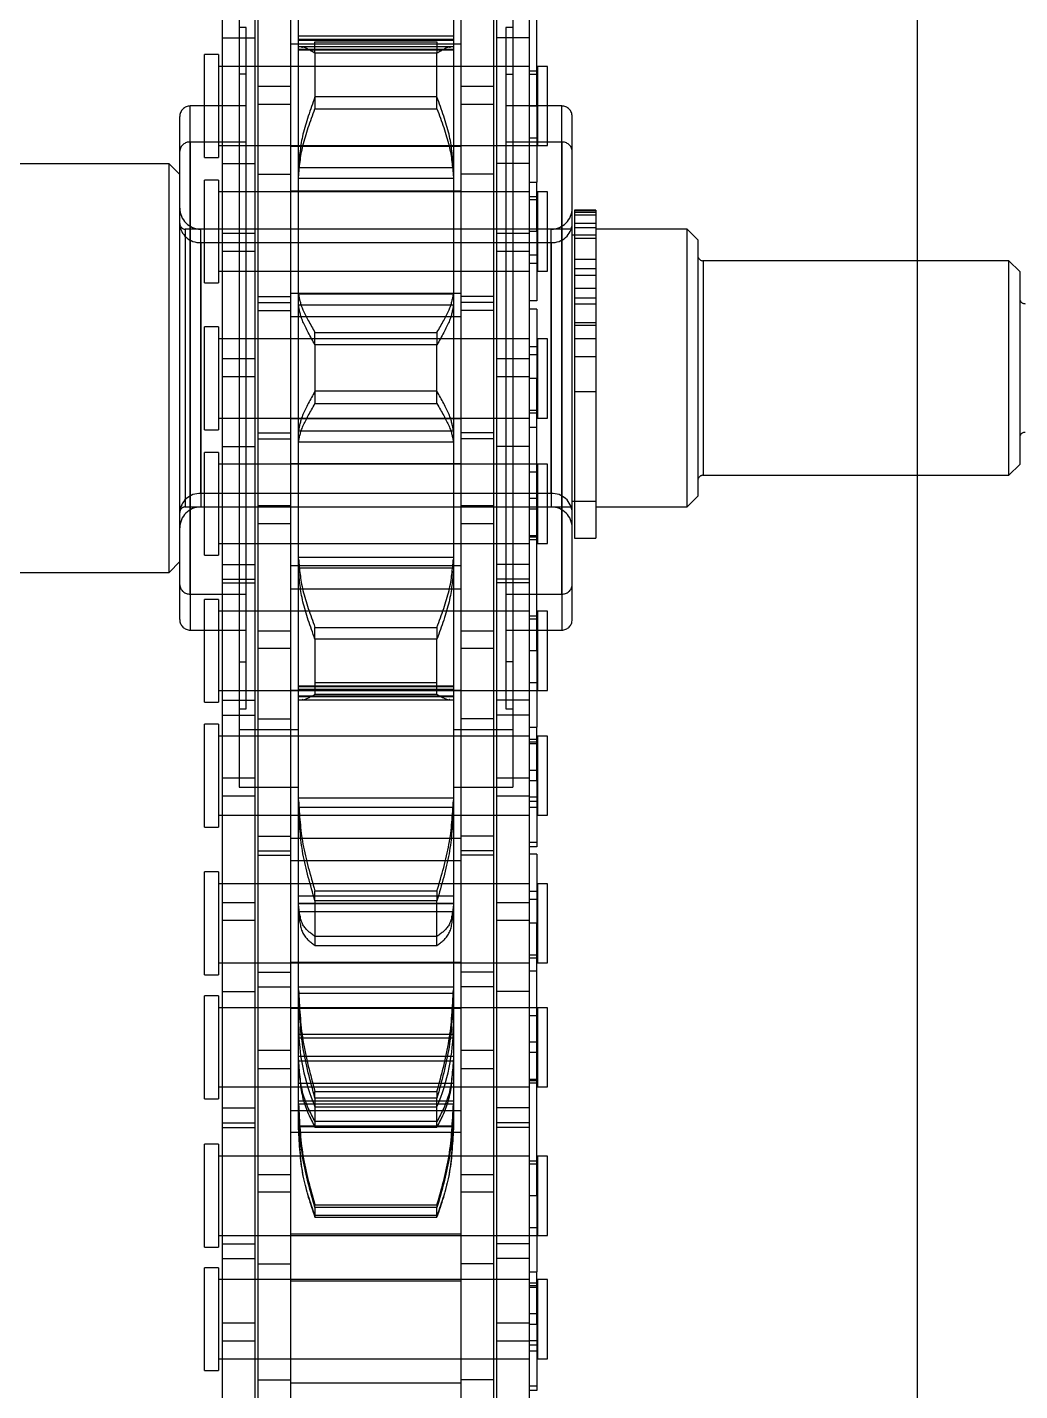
# Model space of a CAD drawing. Header units: metres. Extents: x 0 to 63075, y 0 to 44550.
# Drawn here: x 14339.1 to 14385.4, y 26857.7 to 26921.2 of the extents above; entities that cross this region are included whole.
import ezdxf

# ---------------------------------------------------------------- set-up
doc = ezdxf.new("R2010")
doc.units = ezdxf.units.M
doc.header["$LTSCALE"] = 75
doc.linetypes.add('HIDDEN2', pattern=[4.7625, 3.175, -1.5875])
for name, color, linetype in [('SDM', 7, 'Continuous'), ('SL4', 4, 'Continuous'), ('ST1', 7, 'HIDDEN2')]:
    doc.layers.add(name, color=color, linetype=linetype)

# ---------------------------------------------------------------- blocks, each defined once
blk = doc.blocks.new('A$Ca53c419a')
at = {"layer": 'SL4'}
blk.add_line((215, 215.76), (1004.763, 215.76), dxfattribs=at)
at = {"layer": 'ST1'}
for p, q in [((495.238, 281.235), (495.238, 250.645)), ((514.288, 250.645), (514.288, 281.235)), ((495.238, 250.645), (512.977, 250.645)), ((495.238, 250.645), (495.738, 250.145)), ((512.977, 250.645), (514.288, 250.645)), ((513.788, 250.145), (514.288, 250.645)), ((493.036, 250.145), (514.875, 250.145)), ((498.288, 249.895), (498.288, 231.855)), ((511.23, 249.895), (498.295, 249.895)), ((511.238, 231.855), (511.238, 249.895)), ((514.875, 250.145), (516.489, 250.145)), ((515.297, 249.656), (492.548, 249.656)), ((492.548, 249.656), (492.548, 247.056)), ((494.228, 249.656), (494.228, 247.056)), ((494.228, 249.656), (516.977, 249.656)), ((498.288, 249.168), (498.288, 232.832)), ((510.611, 249.168), (498.293, 249.168)), ((498.914, 232.832), (498.914, 249.168)), ((498.914, 249.168), (511.232, 249.168)), ((510.611, 249.168), (510.611, 232.832)), ((511.238, 232.832), (511.238, 249.168)), ((515.297, 247.056), (515.297, 249.656)), ((516.978, 247.056), (516.978, 249.656)), ((458.025, 249), (462.822, 249)), ((458.025, 249), (458.025, 248.341)), ((462.822, 248.341), (462.822, 249)), ((463.779, 249), (468.576, 249)), ((463.779, 249), (463.779, 248.341)), ((468.576, 248.341), (468.576, 249)), ((470.695, 249), (475.492, 249)), ((470.695, 249), (470.695, 248.341)), ((475.492, 248.341), (475.492, 249)), ((476.479, 249), (481.276, 249)), ((476.479, 249), (476.479, 248.341)), ((481.276, 248.341), (481.276, 249)), ((483.365, 249), (488.162, 249)), ((483.365, 249), (483.365, 248.341)), ((488.162, 248.341), (488.162, 249)), ((489.179, 249), (493.976, 249)), ((489.179, 249), (489.179, 248.341)), ((493.976, 248.341), (493.976, 249)), ((496.035, 249), (500.832, 249)), ((496.035, 249), (496.035, 248.341)), ((500.832, 248.341), (500.832, 249)), ((501.879, 249), (506.676, 249)), ((501.879, 249), (501.879, 248.341)), ((506.676, 248.341), (506.676, 249)), ((508.731, 249), (513.528, 249)), ((508.731, 249), (508.731, 248.341)), ((513.528, 248.341), (513.528, 249)), ((514.579, 249), (519.376, 249)), ((514.579, 249), (514.579, 248.341)), ((519.376, 248.341), (519.376, 249)), ((450.302, 248.157), (459.397, 248.157)), ((462.822, 248.341), (458.025, 248.341)), ((458.579, 248.341), (458.579, 233.843)), ((458.579, 248.157), (458.579, 246.637)), ((459.397, 248.157), (460.257, 248.157)), ((459.397, 246.637), (459.397, 248.157)), ((460.257, 248.157), (469.352, 248.157)), ((460.257, 248.157), (460.257, 246.637)), ((462.269, 233.843), (462.269, 248.341)), ((462.269, 246.637), (462.269, 248.157)), ((463.248, 248.157), (463.248, 246.637)), ((468.576, 248.341), (463.779, 248.341)), ((463.934, 248.157), (463.934, 246.637)), ((464.332, 248.341), (464.332, 233.843)), ((464.332, 248.157), (464.332, 246.637)), ((468.022, 233.843), (468.022, 248.341)), ((468.022, 246.637), (468.022, 248.157)), ((469.352, 248.157), (469.352, 246.637)), ((469.352, 248.157), (475.702, 248.157)), ((469.583, 248.157), (469.583, 246.637)), ((470.269, 248.157), (470.269, 246.637)), ((475.492, 248.341), (470.695, 248.341)), ((471.249, 248.341), (471.249, 233.843)), ((471.249, 248.157), (471.249, 246.637)), ((474.939, 233.843), (474.939, 248.341)), ((474.939, 246.637), (474.939, 248.157)), ((475.702, 248.157), (475.702, 246.637)), ((475.702, 248.157), (484.797, 248.157)), ((481.276, 248.341), (476.479, 248.341)), ((477.032, 248.341), (477.032, 233.843)), ((477.032, 248.157), (477.032, 246.637)), ((479.014, 246.637), (479.014, 248.157)), ((479.844, 248.157), (479.844, 246.637)), ((480.722, 233.843), (480.722, 248.341)), ((480.722, 246.637), (480.722, 248.157)), ((488.162, 248.341), (483.365, 248.341)), ((483.919, 248.341), (483.919, 233.843)), ((483.919, 248.157), (483.919, 246.637)), ((484.797, 248.157), (485.657, 248.157)), ((484.797, 246.637), (484.797, 248.157)), ((485.657, 248.157), (494.752, 248.157)), ((485.657, 248.157), (485.657, 246.637)), ((487.609, 233.843), (487.609, 248.341)), ((487.609, 246.637), (487.609, 248.157)), ((488.588, 248.157), (488.588, 246.637)), ((493.976, 248.341), (489.179, 248.341)), ((489.274, 248.157), (489.274, 246.637)), ((489.732, 248.341), (489.732, 233.843)), ((489.732, 248.157), (489.732, 246.637)), ((493.422, 233.843), (493.422, 248.341)), ((493.422, 246.637), (493.422, 248.157)), ((494.752, 248.157), (494.752, 246.637)), ((494.752, 248.157), (501.102, 248.157)), ((494.923, 248.157), (494.923, 246.637)), ((495.609, 248.157), (495.609, 246.637)), ((500.832, 248.341), (496.035, 248.341)), ((496.589, 248.341), (496.589, 233.843)), ((496.589, 248.157), (496.589, 246.637)), ((500.279, 233.843), (500.279, 248.341)), ((500.279, 246.637), (500.279, 248.157)), ((501.102, 248.157), (501.102, 246.637)), ((501.102, 248.157), (510.197, 248.157)), ((506.676, 248.341), (501.879, 248.341)), ((502.432, 248.341), (502.432, 233.843)), ((502.432, 248.157), (502.432, 246.637)), ((504.354, 246.637), (504.354, 248.157)), ((505.209, 248.157), (505.209, 246.637)), ((506.122, 233.843), (506.122, 248.341)), ((506.122, 246.637), (506.122, 248.157)), ((513.528, 248.341), (508.731, 248.341)), ((509.284, 248.341), (509.284, 233.843)), ((509.284, 248.157), (509.284, 246.637)), ((510.197, 248.157), (511.057, 248.157)), ((510.197, 246.637), (510.197, 248.157)), ((511.057, 248.157), (520.152, 248.157)), ((511.057, 248.157), (511.057, 246.637)), ((512.974, 233.843), (512.974, 248.341)), ((512.974, 246.637), (512.974, 248.157)), ((514.304, 248.157), (514.304, 246.637)), ((519.376, 248.341), (514.579, 248.341)), ((515.132, 248.341), (515.132, 233.843)), ((515.132, 248.157), (515.132, 246.637)), ((518.822, 233.843), (518.822, 248.341)), ((518.822, 246.637), (518.822, 248.157)), ((520.152, 248.157), (520.152, 246.637)), ((520.152, 248.157), (526.502, 248.157)), ((521.617, 247.375), (485.219, 247.375)), ((485.219, 247.375), (485.219, 244.605)), ((487.908, 247.375), (487.908, 244.605)), ((488.883, 247.375), (488.883, 247.056)), ((491.068, 247.375), (491.068, 247.056)), ((518.457, 247.056), (518.457, 247.375)), ((520.642, 247.056), (520.642, 247.375)), ((450.302, 246.637), (459.397, 246.637)), ((459.397, 246.637), (460.257, 246.637)), ((460.257, 246.637), (469.352, 246.637)), ((469.352, 246.637), (475.702, 246.637)), ((475.702, 246.637), (484.797, 246.637)), ((484.797, 246.637), (485.657, 246.637)), ((485.657, 246.637), (494.752, 246.637)), ((488.883, 247.056), (518.457, 247.056)), ((494.752, 246.637), (501.102, 246.637)), ((501.102, 246.637), (510.197, 246.637)), ((510.197, 246.637), (511.057, 246.637)), ((511.057, 246.637), (520.152, 246.637)), ((518.457, 247.056), (520.642, 247.056)), ((520.152, 246.637), (526.502, 246.637)), ((456.652, 246.485), (463.002, 246.485)), ((457.599, 246.485), (457.599, 244.965)), ((458.579, 246.485), (458.579, 244.965)), ((462.269, 244.965), (462.269, 246.485)), ((463.002, 246.485), (463.002, 244.965)), ((463.002, 246.485), (472.097, 246.485)), ((464.332, 246.485), (464.332, 244.965)), ((466.344, 244.965), (466.344, 246.485)), ((467.174, 246.485), (467.174, 244.965)), ((468.022, 244.965), (468.022, 246.485)), ((471.249, 246.485), (471.249, 244.965)), ((472.097, 246.485), (472.957, 246.485)), ((472.097, 244.965), (472.097, 246.485)), ((472.957, 246.485), (482.052, 246.485)), ((472.957, 246.485), (472.957, 244.965)), ((474.939, 244.965), (474.939, 246.485)), ((475.918, 246.485), (475.918, 244.965)), ((476.604, 246.485), (476.604, 244.965)), ((477.032, 246.485), (477.032, 244.965)), ((480.722, 244.965), (480.722, 246.485)), ((482.052, 246.485), (482.052, 244.965)), ((482.052, 246.485), (488.402, 246.485)), ((482.253, 246.485), (482.253, 244.965)), ((482.939, 246.485), (482.939, 244.965)), ((483.919, 246.485), (483.919, 244.965)), ((487.609, 244.965), (487.609, 246.485)), ((488.402, 246.485), (488.402, 244.965)), ((488.402, 246.485), (497.497, 246.485)), ((489.732, 246.485), (489.732, 244.965)), ((491.684, 244.965), (491.684, 246.485)), ((492.514, 246.485), (492.514, 244.965)), ((493.422, 244.965), (493.422, 246.485)), ((496.589, 246.485), (496.589, 244.965)), ((497.497, 246.485), (498.357, 246.485)), ((497.497, 244.965), (497.497, 246.485)), ((498.357, 246.485), (507.452, 246.485)), ((498.357, 246.485), (498.357, 244.965)), ((500.279, 244.965), (500.279, 246.485)), ((501.47, 246.485), (501.47, 244.965)), ((501.745, 246.485), (501.745, 244.965)), ((502.432, 246.485), (502.432, 244.965)), ((506.122, 244.965), (506.122, 246.485)), ((507.452, 246.485), (507.452, 244.965)), ((507.452, 246.485), (513.802, 246.485)), ((507.818, 246.485), (507.818, 244.965)), ((508.093, 246.485), (508.093, 244.965)), ((509.284, 246.485), (509.284, 244.965)), ((512.974, 244.965), (512.974, 246.485)), ((513.802, 246.485), (513.802, 244.965)), ((513.802, 246.485), (522.897, 246.485)), ((515.132, 246.485), (515.132, 244.965)), ((517.049, 244.965), (517.049, 246.485)), ((517.909, 246.485), (517.909, 244.965)), ((518.822, 244.965), (518.822, 246.485)), ((456.652, 244.965), (463.002, 244.965)), ((457.437, 237.035), (457.437, 244.965)), ((458.579, 244.965), (458.579, 237.035)), ((462.217, 244.965), (462.217, 237.035)), ((462.269, 237.035), (462.269, 244.965)), ((463.002, 244.965), (472.097, 244.965)), ((464.332, 244.965), (464.332, 237.035)), ((464.384, 237.035), (464.384, 244.965)), ((468.022, 237.035), (468.022, 244.965)), ((469.134, 244.965), (469.134, 237.035)), ((470.137, 237.035), (470.137, 244.965)), ((471.249, 244.965), (471.249, 237.035)), ((472.097, 244.965), (472.957, 244.965)), ((472.957, 244.965), (482.052, 244.965)), ((474.917, 244.965), (474.917, 237.035)), ((474.939, 237.035), (474.939, 244.965)), ((477.032, 244.965), (477.032, 237.035)), ((477.054, 237.035), (477.054, 244.965)), ((480.722, 237.035), (480.722, 244.965)), ((481.804, 244.965), (481.804, 237.035)), ((482.052, 244.965), (488.402, 244.965)), ((482.837, 237.035), (482.837, 244.965)), ((483.919, 244.965), (483.919, 237.035)), ((487.609, 237.035), (487.609, 244.965)), ((487.617, 244.965), (487.617, 237.035)), ((488.402, 244.965), (497.497, 244.965)), ((489.724, 237.035), (489.724, 244.965)), ((489.732, 244.965), (489.732, 237.035)), ((493.422, 237.035), (493.422, 244.965)), ((494.474, 244.965), (494.474, 237.035)), ((495.537, 237.035), (495.537, 244.965)), ((496.589, 244.965), (496.589, 237.035)), ((497.497, 244.965), (498.357, 244.965)), ((498.357, 244.965), (507.452, 244.965)), ((500.279, 237.035), (500.279, 244.965)), ((500.317, 244.965), (500.317, 237.035)), ((502.394, 237.035), (502.394, 244.965)), ((502.432, 244.965), (502.432, 237.035)), ((506.122, 237.035), (506.122, 244.965)), ((507.169, 244.965), (507.169, 237.035)), ((507.452, 244.965), (513.802, 244.965)), ((508.237, 237.035), (508.237, 244.965)), ((509.284, 244.965), (509.284, 237.035)), ((512.974, 237.035), (512.974, 244.965)), ((513.017, 244.965), (513.017, 237.035)), ((513.802, 244.965), (522.897, 244.965)), ((515.089, 237.035), (515.089, 244.965)), ((515.132, 244.965), (515.132, 237.035)), ((518.822, 237.035), (518.822, 244.965)), ((519.869, 244.965), (519.869, 237.035)), ((469.264, 244.605), (470.318, 244.605)), ((469.384, 237.395), (469.384, 244.605)), ((469.427, 237.395), (469.427, 244.605)), ((470.318, 244.605), (470.447, 244.605)), ((470.447, 237.395), (470.447, 244.605)), ((470.447, 244.605), (472.357, 244.605)), ((470.582, 237.395), (470.582, 244.605)), ((471.405, 237.395), (471.405, 244.605)), ((472.357, 244.605), (475.483, 244.605)), ((472.453, 237.395), (472.453, 244.605)), ((472.669, 237.395), (472.669, 244.605)), ((473.521, 237.395), (473.521, 244.605)), ((473.702, 237.395), (473.702, 244.605)), ((475.483, 244.605), (475.607, 244.605)), ((475.607, 237.395), (475.607, 244.605)), ((475.607, 244.605), (479.359, 244.605)), ((475.902, 237.395), (475.902, 244.605)), ((479.359, 244.605), (484.179, 244.605)), ((479.419, 237.395), (479.419, 244.605)), ((479.782, 237.395), (479.782, 244.605)), ((479.796, 237.395), (479.796, 244.605)), ((480.137, 237.395), (480.137, 244.605)), ((484.179, 244.605), (484.282, 244.605)), ((484.282, 237.395), (484.282, 244.605)), ((484.282, 244.605), (489.425, 244.605)), ((484.704, 237.395), (484.704, 244.605)), ((489.296, 244.608), (489.296, 237.392)), ((489.425, 244.605), (495.357, 244.605)), ((489.442, 237.395), (489.442, 244.605)), ((489.473, 237.395), (489.473, 244.605)), ((489.79, 244.608), (489.79, 237.392)), ((489.907, 237.395), (489.907, 244.605)), ((489.932, 237.395), (489.932, 244.605)), ((495.357, 244.605), (495.428, 244.605)), ((495.428, 237.395), (495.428, 244.605)), ((495.428, 244.605), (501.313, 244.605)), ((495.925, 237.395), (495.925, 244.605)), ((501.313, 237.395), (501.313, 244.605)), ((501.313, 244.605), (501.341, 244.605)), ((501.341, 244.605), (507.671, 244.605)), ((501.825, 237.395), (501.825, 244.605)), ((507.671, 244.605), (507.7, 244.605)), ((507.7, 237.395), (507.7, 244.605)), ((507.7, 244.605), (513.6, 244.605)), ((508.212, 237.395), (508.212, 244.605)), ((513.6, 237.395), (513.6, 244.605)), ((513.6, 244.605), (513.669, 244.605)), ((513.669, 244.605), (519.633, 244.605)), ((514.097, 237.395), (514.097, 244.605)), ((519.593, 244.605), (519.593, 237.395)), ((519.618, 237.395), (519.618, 244.605)), ((519.633, 244.605), (524.821, 244.605)), ((519.735, 237.392), (519.735, 244.608)), ((520.052, 244.605), (520.052, 237.395)), ((520.083, 237.395), (520.083, 244.605)), ((520.229, 237.392), (520.229, 244.608)), ((465.632, 243.843), (465.175, 243.843)), ((465.175, 243.843), (465.175, 238.157)), ((465.256, 238.157), (465.256, 243.843)), ((465.632, 238.157), (465.632, 243.843)), ((465.632, 243.843), (465.752, 243.843)), ((465.752, 243.843), (465.752, 238.157)), ((470.727, 243.843), (469.373, 243.843)), ((469.373, 243.843), (469.373, 238.157)), ((469.645, 238.157), (469.645, 243.843)), ((470.319, 243.843), (470.319, 238.157)), ((470.727, 238.157), (470.727, 243.843)), ((470.727, 243.843), (471.034, 243.843)), ((471.034, 243.843), (471.034, 238.157)), ((479.928, 243.843), (477.84, 243.843)), ((477.84, 243.843), (477.84, 238.157)), ((478.27, 238.157), (478.27, 243.843)), ((479.928, 238.157), (479.928, 243.843)), ((479.928, 243.843), (480.384, 243.843)), ((480.384, 243.843), (480.384, 238.157)), ((492.124, 243.843), (489.554, 243.843)), ((489.554, 243.843), (489.554, 238.157)), ((490.09, 238.157), (490.09, 243.843)), ((492.124, 238.157), (492.124, 243.843)), ((492.124, 243.843), (492.674, 243.843)), ((492.674, 243.843), (492.674, 238.157)), ((505.845, 243.843), (503.102, 243.843)), ((503.102, 243.843), (503.102, 238.157)), ((503.68, 238.157), (503.68, 243.843)), ((505.845, 238.157), (505.845, 243.843)), ((505.845, 243.843), (506.423, 243.843)), ((506.423, 243.843), (506.423, 238.157)), ((519.435, 243.843), (516.851, 243.843)), ((516.851, 243.843), (516.851, 238.157)), ((517.401, 238.157), (517.401, 243.843)), ((519.435, 238.157), (519.435, 243.843)), ((519.435, 243.843), (519.971, 243.843)), ((519.971, 243.843), (519.971, 238.157)), ((465.175, 238.157), (465.632, 238.157)), ((465.752, 238.157), (465.632, 238.157)), ((469.373, 238.157), (470.727, 238.157)), ((471.034, 238.157), (470.727, 238.157)), ((477.84, 238.157), (479.928, 238.157)), ((480.384, 238.157), (479.928, 238.157)), ((489.554, 238.157), (492.124, 238.157)), ((492.674, 238.157), (492.124, 238.157)), ((503.102, 238.157), (505.845, 238.157)), ((506.423, 238.157), (505.845, 238.157)), ((516.851, 238.157), (519.435, 238.157)), ((519.971, 238.157), (519.435, 238.157)), ((470.318, 237.395), (469.264, 237.395)), ((470.447, 237.395), (470.318, 237.395)), ((472.357, 237.395), (470.447, 237.395)), ((475.483, 237.395), (472.357, 237.395)), ((475.607, 237.395), (475.483, 237.395)), ((479.359, 237.395), (475.607, 237.395)), ((484.179, 237.395), (479.359, 237.395)), ((484.282, 237.395), (484.179, 237.395)), ((489.425, 237.395), (484.282, 237.395)), ((485.219, 237.395), (485.219, 234.625)), ((487.908, 237.395), (487.908, 234.625)), ((495.357, 237.395), (489.425, 237.395)), ((495.428, 237.395), (495.357, 237.395)), ((501.313, 237.395), (495.428, 237.395)), ((501.341, 237.395), (501.313, 237.395)), ((507.671, 237.395), (501.341, 237.395)), ((507.7, 237.395), (507.671, 237.395)), ((513.6, 237.395), (507.7, 237.395)), ((513.669, 237.395), (513.6, 237.395)), ((519.633, 237.395), (513.669, 237.395)), ((524.821, 237.395), (519.633, 237.395)), ((456.652, 237.035), (463.002, 237.035)), ((457.599, 235.515), (457.599, 237.035)), ((458.579, 237.035), (458.579, 235.515)), ((462.269, 235.515), (462.269, 237.035)), ((463.002, 235.515), (463.002, 237.035)), ((463.002, 237.035), (472.097, 237.035)), ((464.332, 237.035), (464.332, 235.515)), ((466.344, 235.515), (466.344, 237.035)), ((467.174, 237.035), (467.174, 235.515)), ((468.022, 235.515), (468.022, 237.035)), ((471.249, 237.035), (471.249, 235.515)), ((472.097, 237.035), (472.957, 237.035)), ((472.097, 235.515), (472.097, 237.035)), ((472.957, 237.035), (482.052, 237.035)), ((472.957, 237.035), (472.957, 235.515)), ((474.939, 235.515), (474.939, 237.035)), ((475.918, 235.515), (475.918, 237.035)), ((476.604, 235.515), (476.604, 237.035)), ((477.032, 237.035), (477.032, 235.515)), ((480.722, 235.515), (480.722, 237.035)), ((482.052, 235.515), (482.052, 237.035)), ((482.052, 237.035), (488.402, 237.035)), ((482.253, 235.515), (482.253, 237.035)), ((482.939, 235.515), (482.939, 237.035)), ((483.919, 237.035), (483.919, 235.515)), ((487.609, 235.515), (487.609, 237.035)), ((488.402, 235.515), (488.402, 237.035)), ((488.402, 237.035), (497.497, 237.035)), ((489.732, 237.035), (489.732, 235.515)), ((491.684, 235.515), (491.684, 237.035)), ((492.514, 237.035), (492.514, 235.515)), ((493.422, 235.515), (493.422, 237.035)), ((496.589, 237.035), (496.589, 235.515)), ((497.497, 237.035), (498.357, 237.035)), ((497.497, 235.515), (497.497, 237.035)), ((498.357, 237.035), (507.452, 237.035)), ((498.357, 237.035), (498.357, 235.515)), ((500.279, 235.515), (500.279, 237.035)), ((501.47, 235.515), (501.47, 237.035)), ((501.745, 235.515), (501.745, 237.035)), ((502.432, 237.035), (502.432, 235.515)), ((506.122, 235.515), (506.122, 237.035)), ((507.452, 235.515), (507.452, 237.035)), ((507.452, 237.035), (513.802, 237.035)), ((507.818, 235.515), (507.818, 237.035)), ((508.093, 235.515), (508.093, 237.035)), ((509.284, 237.035), (509.284, 235.515)), ((512.974, 235.515), (512.974, 237.035)), ((513.802, 235.515), (513.802, 237.035)), ((513.802, 237.035), (522.897, 237.035)), ((515.132, 237.035), (515.132, 235.515)), ((517.049, 235.515), (517.049, 237.035)), ((517.909, 237.035), (517.909, 235.515)), ((518.822, 235.515), (518.822, 237.035)), ((450.302, 235.363), (459.397, 235.363)), ((456.652, 235.515), (463.002, 235.515)), ((458.579, 235.363), (458.579, 233.843)), ((459.397, 235.363), (460.257, 235.363)), ((459.397, 233.843), (459.397, 235.363)), ((460.257, 235.363), (469.352, 235.363)), ((460.257, 235.363), (460.257, 233.843)), ((462.269, 233.843), (462.269, 235.363)), ((463.002, 235.515), (472.097, 235.515)), ((463.248, 233.843), (463.248, 235.363)), ((463.934, 233.843), (463.934, 235.363)), ((464.332, 235.363), (464.332, 233.511)), ((468.022, 233.843), (468.022, 235.363)), ((469.352, 233.843), (469.352, 235.363)), ((469.352, 235.363), (475.702, 235.363)), ((469.583, 233.843), (469.583, 235.363)), ((470.269, 233.843), (470.269, 235.363)), ((471.249, 235.363), (471.249, 233.843)), ((472.097, 235.515), (472.957, 235.515)), ((472.957, 235.515), (482.052, 235.515)), ((474.939, 233.511), (474.939, 235.363)), ((475.702, 233.843), (475.702, 235.363)), ((475.702, 235.363), (484.797, 235.363)), ((477.032, 235.363), (477.032, 233.843)), ((479.014, 233.843), (479.014, 235.363)), ((479.844, 235.363), (479.844, 233.843)), ((480.722, 233.843), (480.722, 235.363)), ((482.052, 235.515), (488.402, 235.515)), ((483.919, 235.363), (483.919, 233.843)), ((484.797, 235.363), (485.657, 235.363)), ((484.797, 233.843), (484.797, 235.363)), ((485.657, 235.363), (494.752, 235.363)), ((485.657, 235.363), (485.657, 233.843)), ((487.609, 233.843), (487.609, 235.363)), ((488.402, 235.515), (497.497, 235.515)), ((488.588, 233.843), (488.588, 235.363)), ((489.274, 233.843), (489.274, 235.363)), ((489.732, 235.363), (489.732, 233.511)), ((493.422, 233.843), (493.422, 235.363)), ((494.752, 233.843), (494.752, 235.363)), ((494.752, 235.363), (501.102, 235.363)), ((494.923, 233.843), (494.923, 235.363)), ((495.609, 233.843), (495.609, 235.363)), ((496.589, 235.363), (496.589, 233.843)), ((497.497, 235.515), (498.357, 235.515)), ((498.357, 235.515), (507.452, 235.515)), ((500.279, 233.511), (500.279, 235.363)), ((501.102, 233.843), (501.102, 235.363)), ((501.102, 235.363), (510.197, 235.363)), ((502.432, 235.363), (502.432, 233.843)), ((504.354, 233.843), (504.354, 235.363)), ((505.209, 235.363), (505.209, 233.843)), ((506.122, 233.843), (506.122, 235.363)), ((507.452, 235.515), (513.802, 235.515)), ((509.284, 235.363), (509.284, 233.843)), ((510.197, 235.363), (511.057, 235.363)), ((510.197, 233.843), (510.197, 235.363)), ((511.057, 235.363), (520.152, 235.363)), ((511.057, 235.363), (511.057, 233.843)), ((512.974, 233.843), (512.974, 235.363)), ((513.802, 235.515), (522.897, 235.515)), ((514.304, 233.843), (514.304, 235.363)), ((515.132, 235.363), (515.132, 233.511)), ((518.822, 233.843), (518.822, 235.363)), ((520.152, 233.843), (520.152, 235.363)), ((520.152, 235.363), (526.502, 235.363)), ((521.617, 234.625), (485.219, 234.625)), ((518.457, 234.944), (488.883, 234.944)), ((488.883, 234.944), (488.883, 234.625)), ((491.068, 234.625), (491.068, 234.944)), ((492.548, 234.944), (492.548, 232.344)), ((494.228, 234.944), (494.228, 232.344)), ((515.297, 232.344), (515.297, 234.944)), ((516.978, 232.344), (516.978, 234.944)), ((518.457, 234.944), (518.457, 234.625)), ((520.642, 234.944), (518.457, 234.944)), ((520.642, 234.625), (520.642, 234.944)), ((450.302, 233.843), (459.397, 233.843)), ((457.099, 233.511), (457.099, 233.843)), ((460.18, 233.511), (457.099, 233.511)), ((457.302, 233.511), (457.302, 233.843)), ((462.269, 233.474), (458.579, 233.474)), ((458.579, 233.474), (458.579, 233)), ((458.948, 233.843), (458.948, 233.474)), ((459.218, 233.511), (459.218, 233.843)), ((459.397, 233.843), (460.257, 233.843)), ((459.421, 233.511), (459.421, 233.843)), ((460.18, 233.511), (460.18, 233.843)), ((460.18, 233.511), (462.625, 233.511)), ((460.257, 233.843), (469.352, 233.843)), ((460.668, 233.511), (460.668, 233.843)), ((461.9, 233.474), (461.9, 233.843)), ((461.978, 233.511), (461.978, 233.843)), ((462.1, 233.511), (462.1, 233.843)), ((462.269, 233), (462.269, 233.474)), ((462.625, 233.843), (462.625, 233.511)), ((466.177, 233.511), (462.625, 233.511)), ((468.022, 233.474), (464.332, 233.474)), ((464.332, 233.474), (464.332, 233)), ((464.701, 233.843), (464.701, 233.474)), ((466.177, 233.511), (466.177, 233.843)), ((466.177, 233.511), (478.877, 233.511)), ((467.653, 233.474), (467.653, 233.843)), ((467.796, 233.511), (467.796, 233.843)), ((468.022, 233), (468.022, 233.474)), ((469.352, 233.843), (475.702, 233.843)), ((474.939, 233.474), (471.249, 233.474)), ((471.249, 233.474), (471.249, 233)), ((471.418, 233.511), (471.418, 233.843)), ((471.539, 233.511), (471.539, 233.843)), ((471.618, 233.843), (471.618, 233.474)), ((472.85, 233.511), (472.85, 233.843)), ((473.338, 233.511), (473.338, 233.843)), ((474.57, 233.474), (474.57, 233.843)), ((474.939, 233), (474.939, 233.474)), ((475.702, 233.843), (484.797, 233.843)), ((476.646, 233.511), (476.646, 233.843)), ((480.722, 233.474), (477.032, 233.474)), ((477.032, 233.474), (477.032, 233)), ((477.258, 233.511), (477.258, 233.843)), ((477.401, 233.843), (477.401, 233.474)), ((478.877, 233.511), (478.877, 233.843)), ((482.108, 233.511), (478.877, 233.511)), ((479.984, 233.511), (479.984, 233.843)), ((480.353, 233.474), (480.353, 233.843)), ((480.722, 233), (480.722, 233.474)), ((482.108, 233.511), (482.108, 233.843)), ((482.439, 233.511), (482.439, 233.843)), ((485.52, 233.511), (482.439, 233.511)), ((482.642, 233.511), (482.642, 233.843)), ((487.609, 233.474), (483.919, 233.474)), ((483.919, 233.474), (483.919, 233)), ((484.288, 233.843), (484.288, 233.474)), ((484.558, 233.511), (484.558, 233.843)), ((484.761, 233.511), (484.761, 233.843)), ((484.797, 233.843), (485.657, 233.843)), ((485.52, 233.511), (485.52, 233.843)), ((485.52, 233.511), (488.025, 233.511)), ((485.657, 233.843), (494.752, 233.843)), ((486.008, 233.511), (486.008, 233.843)), ((487.24, 233.474), (487.24, 233.843)), ((487.318, 233.511), (487.318, 233.843)), ((487.44, 233.511), (487.44, 233.843)), ((487.609, 233), (487.609, 233.474)), ((488.025, 233.843), (488.025, 233.511)), ((491.577, 233.511), (488.025, 233.511)), ((493.422, 233.474), (489.732, 233.474)), ((489.732, 233.474), (489.732, 233)), ((490.101, 233.843), (490.101, 233.474)), ((491.577, 233.511), (491.577, 233.843)), ((491.577, 233.511), (504.277, 233.511)), ((493.053, 233.474), (493.053, 233.843)), ((493.196, 233.511), (493.196, 233.843)), ((493.422, 233), (493.422, 233.474)), ((494.752, 233.843), (501.102, 233.843)), ((500.279, 233.474), (496.589, 233.474)), ((496.589, 233.474), (496.589, 233)), ((496.758, 233.511), (496.758, 233.843)), ((496.879, 233.511), (496.879, 233.843)), ((496.958, 233.843), (496.958, 233.474)), ((498.19, 233.511), (498.19, 233.843)), ((498.678, 233.511), (498.678, 233.843)), ((499.91, 233.474), (499.91, 233.843)), ((500.279, 233), (500.279, 233.474)), ((501.102, 233.843), (510.197, 233.843)), ((501.986, 233.511), (501.986, 233.843)), ((506.122, 233.474), (502.432, 233.474)), ((502.432, 233.474), (502.432, 233)), ((502.658, 233.511), (502.658, 233.843)), ((502.801, 233.843), (502.801, 233.474)), ((504.277, 233.511), (504.277, 233.843)), ((507.508, 233.511), (504.277, 233.511)), ((505.384, 233.511), (505.384, 233.843)), ((505.753, 233.474), (505.753, 233.843)), ((506.122, 233), (506.122, 233.474)), ((507.508, 233.511), (507.508, 233.843)), ((507.898, 233.511), (507.898, 233.843)), ((511.129, 233.511), (507.898, 233.511)), ((512.974, 233.474), (509.284, 233.474)), ((509.284, 233.474), (509.284, 233)), ((509.653, 233.843), (509.653, 233.474)), ((510.022, 233.511), (510.022, 233.843)), ((510.197, 233.843), (511.057, 233.843)), ((511.057, 233.843), (520.152, 233.843)), ((511.129, 233.511), (511.129, 233.843)), ((511.129, 233.511), (513.425, 233.511)), ((512.605, 233.474), (512.605, 233.843)), ((512.748, 233.511), (512.748, 233.843)), ((512.974, 233), (512.974, 233.474)), ((513.425, 233.843), (513.425, 233.511)), ((516.977, 233.511), (513.425, 233.511)), ((518.822, 233.474), (515.132, 233.474)), ((515.132, 233.474), (515.132, 233)), ((515.501, 233.843), (515.501, 233.474)), ((516.977, 233.511), (516.977, 233.843)), ((516.977, 233.511), (529.677, 233.511)), ((518.453, 233.474), (518.453, 233.843)), ((518.596, 233.511), (518.596, 233.843)), ((518.822, 233), (518.822, 233.474)), ((520.152, 233.843), (526.502, 233.843)), ((458.579, 233), (462.269, 233)), ((464.332, 233), (468.022, 233)), ((471.249, 233), (474.939, 233)), ((477.032, 233), (480.722, 233)), ((483.919, 233), (487.609, 233)), ((489.732, 233), (493.422, 233)), ((496.589, 233), (500.279, 233)), ((510.611, 232.832), (498.293, 232.832)), ((498.914, 232.832), (511.232, 232.832)), ((502.432, 233), (506.122, 233)), ((509.284, 233), (512.974, 233)), ((515.132, 233), (518.822, 233)), ((515.297, 232.344), (492.548, 232.344)), ((494.228, 232.344), (516.977, 232.344)), ((493.036, 231.855), (514.875, 231.855)), ((512.124, 231.755), (496.837, 231.755)), ((496.837, 231.755), (496.837, 230.755)), ((498.563, 231.855), (498.563, 230.755)), ((498.563, 231.755), (498.563, 230.755)), ((503.67, 231.755), (503.67, 230.755)), ((505.307, 231.755), (505.307, 230.755)), ((506.132, 231.755), (506.132, 230.755)), ((506.766, 231.755), (506.766, 230.755)), ((506.89, 231.755), (506.89, 230.755)), ((507.761, 231.755), (507.761, 230.755)), ((508.039, 231.755), (508.039, 230.755)), ((508.466, 230.755), (508.466, 231.755)), ((509.094, 231.755), (509.094, 230.755)), ((509.405, 231.755), (509.405, 230.755)), ((509.837, 231.755), (509.837, 230.755)), ((510.794, 230.755), (510.794, 231.755)), ((510.963, 230.755), (510.963, 231.855)), ((510.963, 230.755), (510.963, 231.755)), ((511.321, 231.755), (511.321, 230.755)), ((511.51, 231.755), (511.51, 230.755)), ((511.513, 231.755), (511.513, 230.755)), ((511.899, 231.755), (511.899, 230.755)), ((512.033, 231.755), (512.033, 230.755)), ((512.092, 230.755), (512.092, 231.755)), ((512.124, 230.755), (512.124, 231.755)), ((514.875, 231.855), (516.489, 231.855)), ((512.124, 230.755), (496.837, 230.755)), ((498.288, 230.755), (498.288, 226.5)), ((511.238, 226.5), (511.238, 230.755)), ((498.288, 226.5), (510.346, 226.5)), ((498.288, 226.5), (498.788, 226)), ((510.346, 226.5), (511.238, 226.5)), ((510.738, 226), (511.238, 226.5)), ((509.915, 226), (498.788, 226)), ((499.763, 225.75), (499.763, 211.5)), ((509.762, 225.75), (499.799, 225.75)), ((509.763, 211.5), (509.763, 225.75)), ((510.738, 226), (509.915, 226)), ((215, 215.76), (1004.763, 215.76)), ((499.763, 211.5), (509.074, 211.5)), ((499.763, 211.5), (500.263, 211)), ((509.074, 211.5), (509.763, 211.5)), ((509.263, 211), (509.763, 211.5)), ((508.643, 211), (500.263, 211)), ((509.263, 211), (508.643, 211))]:
    blk.add_line(p, q, dxfattribs=at)
for centre, radius, start, end in [((493.036, 249.656), 0.489, 90, 180), ((494.686, 249.688), 0.459, 94.53893, 183.91324), ((497.31, 249.168), 0.977, 0, 90), ((497.982, 249.213), 0.934, 357.23726, 86.94097), ((498.038, 249.895), 0.25, 0, 90), ((511.543, 249.213), 0.934, 93.05903, 182.76274), ((512.215, 249.168), 0.977, 90, 180), ((511.488, 249.895), 0.25, 90, 180), ((514.839, 249.688), 0.459, 356.08676, 85.46107), ((516.489, 249.656), 0.489, 0, 90), ((474.071, 234.987), 9.618, 90.09202, 112.96021), ((474.071, 247.013), 9.618, 247.03979, 269.90798), ((497.31, 232.832), 0.977, 270, 0), ((497.982, 232.787), 0.934, 273.05903, 2.76274), ((511.543, 232.787), 0.934, 177.23726, 266.94097), ((512.215, 232.832), 0.977, 180, 270), ((493.036, 232.344), 0.489, 180, 270), ((494.686, 232.312), 0.459, 176.08676, 265.46107), ((514.839, 232.312), 0.459, 274.53893, 3.91324), ((516.489, 232.344), 0.489, 270, 0), ((499.513, 225.75), 0.25, 0, 90), ((510.013, 225.75), 0.25, 90, 180), ((501.513, 210.75), 0.25, 0, 90), ((508.013, 210.75), 0.25, 90, 180)]:
    blk.add_arc(centre, radius, start, end, dxfattribs=at)
for points, knots in [([(469.264, 244.605), (468.522, 244.567), (467.036, 244.492), (465.796, 244.059), (465.175, 243.843)], [0, 0, 0, 0, 0.49948, 1, 1, 1, 1]), ([(465.256, 243.843), (465.869, 244.059), (467.095, 244.492), (468.571, 244.567), (469.308, 244.605)], [0, 0, 0, 0, 0.500152, 1, 1, 1, 1]), ([(465.632, 243.843), (466.38, 244.059), (467.874, 244.492), (469.504, 244.567), (470.318, 244.605)], [0, 0, 0, 0, 0.500529, 1, 1, 1, 1]), ([(470.452, 244.605), (469.637, 244.567), (468.005, 244.492), (466.503, 244.059), (465.752, 243.843)], [0, 0, 0, 0, 0.499459, 1, 1, 1, 1]), ([(472.357, 244.605), (471.778, 244.567), (470.619, 244.492), (469.789, 244.06), (469.373, 243.843)], [0, 0, 0, 0, 0.499427, 1, 1, 1, 1]), ([(469.645, 243.843), (470.05, 244.059), (470.86, 244.492), (472.003, 244.567), (472.575, 244.605)], [0, 0, 0, 0, 0.500133, 1, 1, 1, 1]), ([(470.727, 243.843), (471.519, 244.059), (473.101, 244.492), (474.689, 244.567), (475.483, 244.605)], [0, 0, 0, 0, 0.500514, 1, 1, 1, 1]), ([(475.779, 244.605), (474.989, 244.567), (473.407, 244.492), (471.826, 244.06), (471.034, 243.843)], [0, 0, 0, 0, 0.499098, 1, 1, 1, 1]), ([(479.359, 244.605), (479.013, 244.567), (478.319, 244.492), (478, 244.06), (477.84, 243.843)], [0, 0, 0, 0, 0.499098, 1, 1, 1, 1]), ([(478.27, 243.843), (478.418, 244.059), (478.715, 244.492), (479.387, 244.567), (479.723, 244.605)], [0, 0, 0, 0, 0.500534, 1, 1, 1, 1]), ([(479.928, 243.843), (480.668, 244.059), (482.147, 244.492), (483.502, 244.567), (484.179, 244.605)], [0, 0, 0, 0, 0.500261, 1, 1, 1, 1]), ([(484.601, 244.605), (483.932, 244.567), (482.591, 244.492), (481.12, 244.06), (480.384, 243.843)], [0, 0, 0, 0, 0.4991241, 1, 1, 1, 1]), ([(489.324, 244.439), (489.315, 244.429), (489.255, 244.36), (489.417, 244.08), (489.554, 243.843)], [0, 0, 0, 0, 0.151986, 1, 1, 1, 1]), ([(492.124, 243.843), (492.723, 244.059), (493.921, 244.492), (494.879, 244.567), (495.357, 244.605)], [0, 0, 0, 0, 0.500133, 1, 1, 1, 1]), ([(495.856, 244.605), (495.387, 244.567), (494.449, 244.492), (493.266, 244.059), (492.674, 243.843)], [0, 0, 0, 0, 0.499464, 1, 1, 1, 1]), ([(501.341, 244.605), (501.552, 244.567), (501.974, 244.492), (502.726, 244.059), (503.102, 243.843)], [0, 0, 0, 0, 0.499479, 1, 1, 1, 1]), ([(503.68, 243.843), (503.294, 244.059), (502.522, 244.492), (502.077, 244.567), (501.854, 244.605)], [0, 0, 0, 0, 0.500372, 1, 1, 1, 1]), ([(505.845, 243.843), (506.231, 244.059), (507.003, 244.492), (507.448, 244.567), (507.671, 244.605)], [0, 0, 0, 0, 0.500372, 1, 1, 1, 1]), ([(508.184, 244.605), (507.973, 244.567), (507.551, 244.492), (506.799, 244.059), (506.423, 243.843)], [0, 0, 0, 0, 0.499479, 1, 1, 1, 1]), ([(513.669, 244.605), (514.138, 244.567), (515.076, 244.492), (516.259, 244.059), (516.851, 243.843)], [0, 0, 0, 0, 0.499464, 1, 1, 1, 1]), ([(517.401, 243.843), (516.802, 244.059), (515.604, 244.492), (514.646, 244.567), (514.168, 244.605)], [0, 0, 0, 0, 0.500133, 1, 1, 1, 1]), ([(519.435, 243.843), (519.579, 244.077), (519.763, 244.373), (519.709, 244.443), (519.697, 244.458)], [0, 0, 0, 0, 0.78694, 1, 1, 1, 1]), ([(465.175, 238.157), (465.796, 237.941), (467.036, 237.508), (468.522, 237.433), (469.264, 237.395)], [0, 0, 0, 0, 0.500513, 1, 1, 1, 1]), ([(469.308, 237.395), (468.572, 237.433), (467.096, 237.508), (465.87, 237.94), (465.256, 238.157)], [0, 0, 0, 0, 0.499124, 1, 1, 1, 1]), ([(470.318, 237.395), (469.504, 237.433), (467.874, 237.508), (466.38, 237.941), (465.632, 238.157)], [0, 0, 0, 0, 0.499464, 1, 1, 1, 1]), ([(465.752, 238.157), (466.503, 237.941), (468.005, 237.508), (469.637, 237.433), (470.452, 237.395)], [0, 0, 0, 0, 0.500534, 1, 1, 1, 1]), ([(469.373, 238.157), (469.788, 237.941), (470.618, 237.508), (471.778, 237.433), (472.357, 237.395)], [0, 0, 0, 0, 0.500372, 1, 1, 1, 1]), ([(472.575, 237.395), (472.004, 237.433), (470.861, 237.508), (470.051, 237.94), (469.645, 238.157)], [0, 0, 0, 0, 0.499098, 1, 1, 1, 1]), ([(475.483, 237.395), (474.689, 237.433), (473.101, 237.508), (471.519, 237.941), (470.727, 238.157)], [0, 0, 0, 0, 0.499479, 1, 1, 1, 1]), ([(471.034, 238.157), (471.825, 237.941), (473.406, 237.508), (474.988, 237.433), (475.779, 237.395)], [0, 0, 0, 0, 0.500133, 1, 1, 1, 1]), ([(477.84, 238.157), (477.999, 237.941), (478.319, 237.508), (479.012, 237.433), (479.359, 237.395)], [0, 0, 0, 0, 0.500133, 1, 1, 1, 1]), ([(479.723, 237.395), (479.387, 237.433), (478.715, 237.508), (478.418, 237.941), (478.27, 238.157)], [0, 0, 0, 0, 0.499459, 1, 1, 1, 1]), ([(484.179, 237.395), (483.502, 237.433), (482.147, 237.508), (480.669, 237.94), (479.928, 238.157)], [0, 0, 0, 0, 0.499419, 1, 1, 1, 1]), ([(480.384, 238.157), (481.119, 237.941), (482.59, 237.508), (483.931, 237.433), (484.601, 237.395)], [0, 0, 0, 0, 0.500152, 1, 1, 1, 1]), ([(489.554, 238.157), (489.417, 237.92), (489.256, 237.64), (489.315, 237.571), (489.324, 237.561)], [0, 0, 0, 0, 0.847473, 1, 1, 1, 1]), ([(495.357, 237.395), (494.879, 237.433), (493.922, 237.508), (492.724, 237.94), (492.124, 238.157)], [0, 0, 0, 0, 0.499098, 1, 1, 1, 1]), ([(492.674, 238.157), (493.266, 237.941), (494.449, 237.508), (495.387, 237.433), (495.856, 237.395)], [0, 0, 0, 0, 0.500529, 1, 1, 1, 1]), ([(503.102, 238.157), (502.726, 237.941), (501.974, 237.508), (501.552, 237.433), (501.341, 237.395)], [0, 0, 0, 0, 0.500514, 1, 1, 1, 1]), ([(501.854, 237.395), (502.077, 237.433), (502.522, 237.508), (503.294, 237.94), (503.68, 238.157)], [0, 0, 0, 0, 0.499427, 1, 1, 1, 1]), ([(507.671, 237.395), (507.448, 237.433), (507.003, 237.508), (506.231, 237.94), (505.845, 238.157)], [0, 0, 0, 0, 0.499427, 1, 1, 1, 1]), ([(506.423, 238.157), (506.799, 237.941), (507.551, 237.508), (507.973, 237.433), (508.184, 237.395)], [0, 0, 0, 0, 0.500514, 1, 1, 1, 1]), ([(516.851, 238.157), (516.259, 237.941), (515.076, 237.508), (514.138, 237.433), (513.669, 237.395)], [0, 0, 0, 0, 0.500529, 1, 1, 1, 1]), ([(514.168, 237.395), (514.646, 237.433), (515.603, 237.508), (516.801, 237.94), (517.401, 238.157)], [0, 0, 0, 0, 0.499098, 1, 1, 1, 1]), ([(519.697, 237.542), (519.709, 237.557), (519.763, 237.627), (519.579, 237.923), (519.435, 238.157)], [0, 0, 0, 0, 0.213048, 1, 1, 1, 1])]:
    blk.add_open_spline(points, degree=3, knots=knots, dxfattribs=at)

msp = doc.modelspace()

# ---------------------------------------------------------------- block references
at = {"layer": 'SDM', "rotation": 90}
msp.add_blockref('A$Ca53c419a', (14596.359, 26400.599), dxfattribs=at)

doc.saveas('drawing.dxf')
